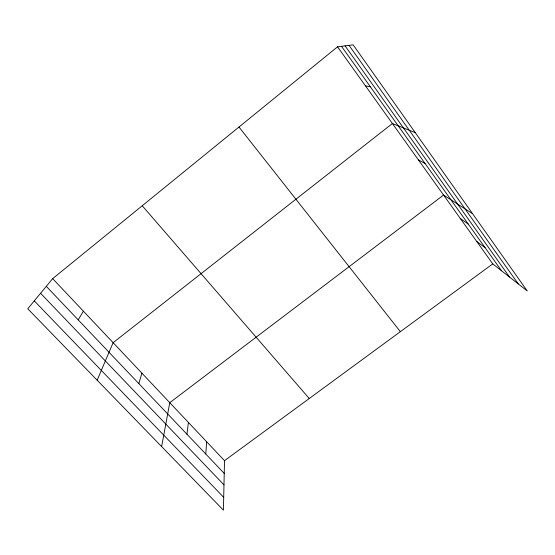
<?xml version="1.0" encoding="UTF-8"?>
<svg xmlns="http://www.w3.org/2000/svg" width="555" height="555" viewBox="0 0 555 555"><rect width="100%" height="100%" fill="white"/><g stroke="black" fill="none" stroke-linecap="round" stroke-linejoin="round"><path stroke-width="0.83" d="M52.669 278.638L224.511 460.678L223.422 510.177L27.75 308.767L52.669 278.638L337.551 46.814L353.147 44.823L527.25 290.973L492.771 263.889L337.551 46.814M205.794 454.032L206.647 441.759M186.945 434.211L188.409 422.431M161.623 446.567L169.768 402.687L443.549 195.062L472.596 213.703M138.84 383.63L141.9 373.161M97.153 380.203L113.123 342.678L392.399 123.522L415.251 132.631M78.206 319.867L83.396 311.188M224.511 460.678L492.771 263.889M365.461 85.852L370.379 86.809M418.414 159.902L425.054 163.482M460.331 218.531L468.24 224.047M476.731 241.467L485.112 247.71M34.271 300.886L223.7 497.342M40.57 293.269L223.977 484.869M46.308 286.325L224.234 473.422M142.233 205.752L309.246 398.518M238.983 127.026L400.37 331.675M341.505 46.315L501.595 270.826M349.039 45.35L518.259 283.91M345.085 45.857L509.552 277.07"/></g></svg>
